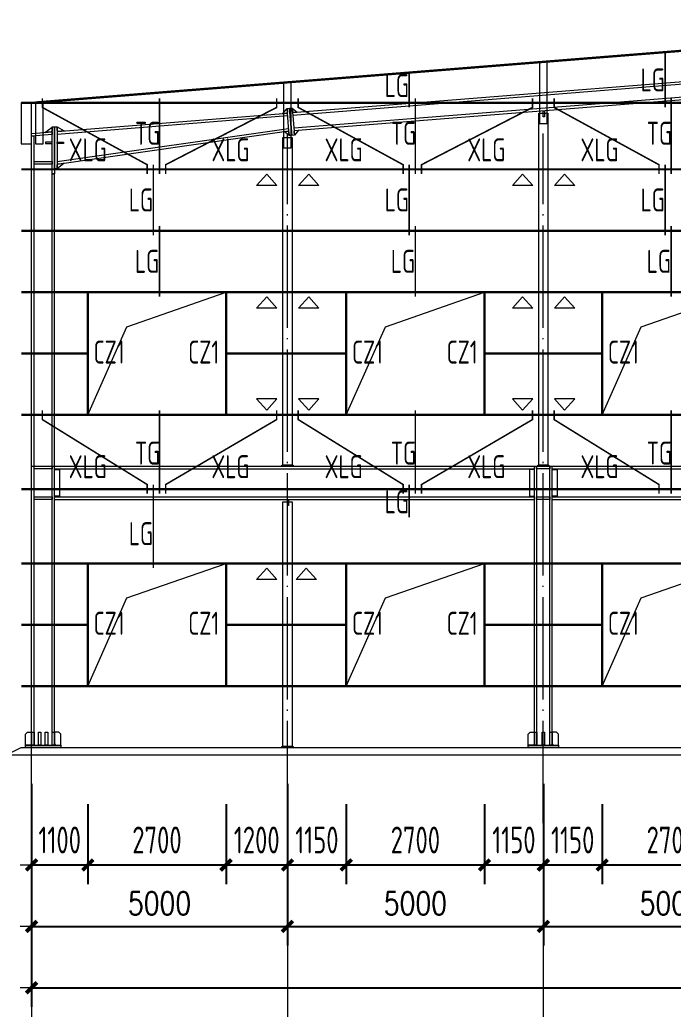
# Model space of a CAD drawing. Header units: millimetres. Extents: x 19781 to 898973, y -947928 to -267362.
# Drawn here: x 443252 to 456020, y -761933 to -742597 of the extents above; entities that cross this region are included whole.
import ezdxf

# ---------------------------------------------------------------- set-up
doc = ezdxf.new("R2010")
doc.units = ezdxf.units.MM
doc.header["$LTSCALE"] = 100
doc.linetypes.add('DOTE', pattern=[2.42, 2, -0.2, 0.02, -0.2])
doc.layers.get('0').update_dxf_attribs({"lineweight": 18})
for name, color, linetype, lineweight in [('11000', 4, 'Continuous', 18), ('130', 253, 'Continuous', 18), ('14', 2, 'Continuous', 18), ('AXIS', 3, 'Continuous', 18), ('DOTE', 1, 'DOTE', 18), ('PUB_DIM', 3, 'Continuous', 18), ('数字', 3, 'Continuous', 20), ('构件号', 1, 'Continuous', 18), ('系杆支撑', 2, 'Continuous', 18)]:
    doc.layers.add(name, color=color, linetype=linetype, lineweight=lineweight)
doc.styles.add('dim_font', font='simplex.shx', dxfattribs={"width": 0.8, "bigfont": 'gbcbig.shx'})
doc.styles.add('TSSD_REIN', font='tssdeng.shx', dxfattribs={"width": 0.7, "bigfont": 'hztxt.shx'})
doc.dimstyles.new('DIMN150', dxfattribs={"dimscale": 1.5, "dimtxt": 300, "dimasz": 1, "dimexe": 250, "dimexo": 300, "dimgap": 150, "dimtad": 1, "dimdec": 0, "dimzin": 0, "dimdsep": 46, "dimtxsty": 'dim_font', "dimblk": '_CAXARROW', "dimcen": 0.09, "dimdle": 2, "dimclrt": 7, "dimadec": 0, "dimazin": 0, "dimtfac": 1, "dimtdec": 0, "dimtix": 1, "dimtmove": 2, "dimatfit": 3, "dimfxl": 1, "dimtolj": 1, "dimtzin": 0, "dimarcsym": 0})

# ---------------------------------------------------------------- blocks, each defined once
blk = doc.blocks.new('_DIMX')
blk.add_line((-150, 0), (150, 0))
blk.add_lwpolyline([(-70, -70, 50, 50, 0), (70, 70, 50, 50, 0)], format="xyseb")
blk = doc.blocks.new('*X854')
at = {"layer": 'AXIS', "color": 0, "lineweight": -2, "transparency": 16777216}
for p, q in [((443482, -758727), (443482, -761889)), ((483482, -758727), (483482, -761889)), ((443483, -761514), (483480, -761514))]:
    blk.add_line(p, q, dxfattribs=at)
at = {"layer": 'AXIS', "color": 0, "lineweight": -2, "transparency": 16777216, "xscale": 1.5, "yscale": 1.5, "zscale": 1.5, "rotation": 180}
blk.add_blockref('_DIMX', (443482, -761514), dxfattribs=at)
at = {"layer": 'AXIS', "color": 0, "lineweight": -2, "transparency": 16777216, "xscale": 1.5, "yscale": 1.5, "zscale": 1.5}
blk.add_blockref('_DIMX', (483482, -761514), dxfattribs=at)
at = {"layer": 'AXIS', "color": 7, "transparency": 16777216, "insert": (463482, -761064), "char_height": 450, "width": 4834.29, "attachment_point": 5, "style": 'dim_font'}
blk.add_mtext('40000', dxfattribs=at)
blk = doc.blocks.new('_CAXARROW')
blk.add_hatch(color=0).paths.add_polyline_path([(0, 0), (-1, 0.125), (-1, -0.125)], flags=0)
blk = doc.blocks.new('*X855')
at = {"layer": 'AXIS', "color": 0, "lineweight": -2, "transparency": 16777216}
for p, q in [((443482, -757527), (443482, -760689)), ((448482, -757527), (448482, -760689)), ((443483, -760314), (448480, -760314))]:
    blk.add_line(p, q, dxfattribs=at)
at = {"layer": 'AXIS', "color": 0, "lineweight": -2, "transparency": 16777216, "xscale": 1.5, "yscale": 1.5, "zscale": 1.5, "rotation": 180}
blk.add_blockref('_DIMX', (443482, -760314), dxfattribs=at)
at = {"layer": 'AXIS', "color": 0, "lineweight": -2, "transparency": 16777216, "xscale": 1.5, "yscale": 1.5, "zscale": 1.5}
blk.add_blockref('_DIMX', (448482, -760314), dxfattribs=at)
at = {"layer": 'AXIS', "color": 7, "transparency": 16777216, "insert": (445982, -759864), "char_height": 450, "width": 3805.71, "attachment_point": 5, "style": 'dim_font'}
blk.add_mtext('5000', dxfattribs=at)
blk = doc.blocks.new('*X856')
at = {"layer": 'AXIS', "color": 0, "lineweight": -2, "transparency": 16777216}
for p, q in [((448482, -757527), (448482, -760689)), ((453482, -757527), (453482, -760689)), ((448483, -760314), (453480, -760314))]:
    blk.add_line(p, q, dxfattribs=at)
at = {"layer": 'AXIS', "color": 0, "lineweight": -2, "transparency": 16777216, "xscale": 1.5, "yscale": 1.5, "zscale": 1.5, "rotation": 180}
blk.add_blockref('_DIMX', (448482, -760314), dxfattribs=at)
at = {"layer": 'AXIS', "color": 0, "lineweight": -2, "transparency": 16777216, "xscale": 1.5, "yscale": 1.5, "zscale": 1.5}
blk.add_blockref('_DIMX', (453482, -760314), dxfattribs=at)
at = {"layer": 'AXIS', "color": 7, "transparency": 16777216, "insert": (450982, -759864), "char_height": 450, "width": 3805.71, "attachment_point": 5, "style": 'dim_font'}
blk.add_mtext('5000', dxfattribs=at)
blk = doc.blocks.new('*X857')
at = {"layer": 'AXIS', "color": 0, "lineweight": -2, "transparency": 16777216}
for p, q in [((453482, -757527), (453482, -760689)), ((458482, -757527), (458482, -760689)), ((453483, -760314), (458480, -760314))]:
    blk.add_line(p, q, dxfattribs=at)
at = {"layer": 'AXIS', "color": 0, "lineweight": -2, "transparency": 16777216, "xscale": 1.5, "yscale": 1.5, "zscale": 1.5, "rotation": 180}
blk.add_blockref('_DIMX', (453482, -760314), dxfattribs=at)
at = {"layer": 'AXIS', "color": 0, "lineweight": -2, "transparency": 16777216, "xscale": 1.5, "yscale": 1.5, "zscale": 1.5}
blk.add_blockref('_DIMX', (458482, -760314), dxfattribs=at)
at = {"layer": 'AXIS', "color": 7, "transparency": 16777216, "insert": (455982, -759864), "char_height": 450, "width": 3805.71, "attachment_point": 5, "style": 'dim_font'}
blk.add_mtext('5000', dxfattribs=at)
blk = doc.blocks.new('*X877')
at = {"layer": 'AXIS', "color": 0, "lineweight": -2, "transparency": 16777216}
for p, q in [((454632, -757927), (454632, -759489)), ((457332, -757927), (457332, -759489)), ((454633, -759114), (457330, -759114))]:
    blk.add_line(p, q, dxfattribs=at)
at = {"layer": 'AXIS', "color": 0, "lineweight": -2, "transparency": 16777216, "xscale": 1.5, "yscale": 1.5, "zscale": 1.5, "rotation": 180}
blk.add_blockref('_DIMX', (454632, -759114), dxfattribs=at)
at = {"layer": 'AXIS', "color": 0, "lineweight": -2, "transparency": 16777216, "xscale": 1.5, "yscale": 1.5, "zscale": 1.5}
blk.add_blockref('_DIMX', (457332, -759114), dxfattribs=at)
at = {"layer": 'AXIS', "color": 7, "transparency": 16777216, "insert": (455982, -758626), "char_height": 525, "width": 3885, "attachment_point": 5, "style": 'TSSD_REIN'}
blk.add_mtext('2700', dxfattribs=at)
blk = doc.blocks.new('*X878')
at = {"layer": 'AXIS', "color": 0, "lineweight": -2, "transparency": 16777216}
for p, q in [((453482, -757927), (453482, -759489)), ((454632, -757927), (454632, -759489)), ((453480, -759114), (453479, -759114)), ((453482, -759114), (454632, -759114)), ((454633, -759114), (454635, -759114))]:
    blk.add_line(p, q, dxfattribs=at)
at = {"layer": 'AXIS', "color": 0, "lineweight": -2, "transparency": 16777216, "xscale": 1.5, "yscale": 1.5, "zscale": 1.5}
blk.add_blockref('_DIMX', (453482, -759114), dxfattribs=at)
at = {"layer": 'AXIS', "color": 0, "lineweight": -2, "transparency": 16777216, "xscale": 1.5, "yscale": 1.5, "zscale": 1.5, "rotation": 180}
blk.add_blockref('_DIMX', (454632, -759114), dxfattribs=at)
at = {"layer": 'AXIS', "color": 7, "transparency": 16777216, "insert": (454057, -758626), "char_height": 525, "width": 3727.5, "attachment_point": 5, "style": 'TSSD_REIN'}
blk.add_mtext('1150', dxfattribs=at)
blk = doc.blocks.new('*X879')
at = {"layer": 'AXIS', "color": 0, "lineweight": -2, "transparency": 16777216}
for p, q in [((447282, -757927), (447282, -759489)), ((448482, -757927), (448482, -759489)), ((447280, -759114), (447279, -759114)), ((447282, -759114), (448482, -759114)), ((448483, -759114), (448485, -759114))]:
    blk.add_line(p, q, dxfattribs=at)
at = {"layer": 'AXIS', "color": 0, "lineweight": -2, "transparency": 16777216, "xscale": 1.5, "yscale": 1.5, "zscale": 1.5}
blk.add_blockref('_DIMX', (447282, -759114), dxfattribs=at)
at = {"layer": 'AXIS', "color": 0, "lineweight": -2, "transparency": 16777216, "xscale": 1.5, "yscale": 1.5, "zscale": 1.5, "rotation": 180}
blk.add_blockref('_DIMX', (448482, -759114), dxfattribs=at)
at = {"layer": 'AXIS', "color": 7, "transparency": 16777216, "insert": (447882, -758626), "char_height": 525, "width": 3727.5, "attachment_point": 5, "style": 'TSSD_REIN'}
blk.add_mtext('1200', dxfattribs=at)
blk = doc.blocks.new('*X880')
at = {"layer": 'AXIS', "color": 0, "lineweight": -2, "transparency": 16777216}
for p, q in [((444582, -757927), (444582, -759489)), ((447282, -757927), (447282, -759489)), ((444583, -759114), (447280, -759114))]:
    blk.add_line(p, q, dxfattribs=at)
at = {"layer": 'AXIS', "color": 0, "lineweight": -2, "transparency": 16777216, "xscale": 1.5, "yscale": 1.5, "zscale": 1.5, "rotation": 180}
blk.add_blockref('_DIMX', (444582, -759114), dxfattribs=at)
at = {"layer": 'AXIS', "color": 0, "lineweight": -2, "transparency": 16777216, "xscale": 1.5, "yscale": 1.5, "zscale": 1.5}
blk.add_blockref('_DIMX', (447282, -759114), dxfattribs=at)
at = {"layer": 'AXIS', "color": 7, "transparency": 16777216, "insert": (445932, -758626), "char_height": 525, "width": 3885, "attachment_point": 5, "style": 'TSSD_REIN'}
blk.add_mtext('2700', dxfattribs=at)
blk = doc.blocks.new('*X881')
at = {"layer": 'AXIS', "color": 0, "lineweight": -2, "transparency": 16777216}
for p, q in [((443482, -757927), (443482, -759489)), ((444582, -757927), (444582, -759489)), ((443480, -759114), (443479, -759114)), ((443482, -759114), (444582, -759114)), ((444583, -759114), (444585, -759114))]:
    blk.add_line(p, q, dxfattribs=at)
at = {"layer": 'AXIS', "color": 0, "lineweight": -2, "transparency": 16777216, "xscale": 1.5, "yscale": 1.5, "zscale": 1.5}
blk.add_blockref('_DIMX', (443482, -759114), dxfattribs=at)
at = {"layer": 'AXIS', "color": 0, "lineweight": -2, "transparency": 16777216, "xscale": 1.5, "yscale": 1.5, "zscale": 1.5, "rotation": 180}
blk.add_blockref('_DIMX', (444582, -759114), dxfattribs=at)
at = {"layer": 'AXIS', "color": 7, "transparency": 16777216, "insert": (444032, -758626), "char_height": 525, "width": 3727.5, "attachment_point": 5, "style": 'TSSD_REIN'}
blk.add_mtext('1100', dxfattribs=at)
blk = doc.blocks.new('*X1877')
at = {"layer": 'AXIS', "color": 0, "lineweight": -2, "transparency": 16777216}
for p, q in [((452332, -757927), (452332, -759489)), ((453482, -757927), (453482, -759489)), ((452330, -759114), (452329, -759114)), ((452332, -759114), (453482, -759114)), ((453483, -759114), (453485, -759114))]:
    blk.add_line(p, q, dxfattribs=at)
at = {"layer": 'AXIS', "color": 0, "lineweight": -2, "transparency": 16777216, "xscale": 1.5, "yscale": 1.5, "zscale": 1.5}
blk.add_blockref('_DIMX', (452332, -759114), dxfattribs=at)
at = {"layer": 'AXIS', "color": 0, "lineweight": -2, "transparency": 16777216, "xscale": 1.5, "yscale": 1.5, "zscale": 1.5, "rotation": 180}
blk.add_blockref('_DIMX', (453482, -759114), dxfattribs=at)
at = {"layer": 'AXIS', "color": 7, "transparency": 16777216, "insert": (452907, -758626), "char_height": 525, "width": 3727.5, "attachment_point": 5, "style": 'TSSD_REIN'}
blk.add_mtext('1150', dxfattribs=at)
blk = doc.blocks.new('*X1878')
at = {"layer": 'AXIS', "color": 0, "lineweight": -2, "transparency": 16777216}
for p, q in [((449632, -757927), (449632, -759489)), ((452332, -757927), (452332, -759489)), ((449633, -759114), (452330, -759114))]:
    blk.add_line(p, q, dxfattribs=at)
at = {"layer": 'AXIS', "color": 0, "lineweight": -2, "transparency": 16777216, "xscale": 1.5, "yscale": 1.5, "zscale": 1.5, "rotation": 180}
blk.add_blockref('_DIMX', (449632, -759114), dxfattribs=at)
at = {"layer": 'AXIS', "color": 0, "lineweight": -2, "transparency": 16777216, "xscale": 1.5, "yscale": 1.5, "zscale": 1.5}
blk.add_blockref('_DIMX', (452332, -759114), dxfattribs=at)
at = {"layer": 'AXIS', "color": 7, "transparency": 16777216, "insert": (450982, -758626), "char_height": 525, "width": 3885, "attachment_point": 5, "style": 'TSSD_REIN'}
blk.add_mtext('2700', dxfattribs=at)
blk = doc.blocks.new('*X1879')
at = {"layer": 'AXIS', "color": 0, "lineweight": -2, "transparency": 16777216}
for p, q in [((448482, -757927), (448482, -759489)), ((449632, -757927), (449632, -759489)), ((448480, -759114), (448479, -759114)), ((448482, -759114), (449632, -759114)), ((449633, -759114), (449635, -759114))]:
    blk.add_line(p, q, dxfattribs=at)
at = {"layer": 'AXIS', "color": 0, "lineweight": -2, "transparency": 16777216, "xscale": 1.5, "yscale": 1.5, "zscale": 1.5}
blk.add_blockref('_DIMX', (448482, -759114), dxfattribs=at)
at = {"layer": 'AXIS', "color": 0, "lineweight": -2, "transparency": 16777216, "xscale": 1.5, "yscale": 1.5, "zscale": 1.5, "rotation": 180}
blk.add_blockref('_DIMX', (449632, -759114), dxfattribs=at)
at = {"layer": 'AXIS', "color": 7, "transparency": 16777216, "insert": (449057, -758626), "char_height": 525, "width": 3727.5, "attachment_point": 5, "style": 'TSSD_REIN'}
blk.add_mtext('1150', dxfattribs=at)

msp = doc.modelspace()

# ---------------------------------------------------------------- linework, layer by layer
at = {"layer": '11000', "ltscale": 100}
msp.add_lwpolyline([(443281.71, -756819.53), (483681.71, -756819.53), (483981.71, -756969.53), (442981.71, -756969.53)], close=True, dxfattribs=at)
at = {"layer": '130'}
for p, q in [((448581.39, -744411.55), (458382.02, -743627.5)), ((448585.37, -744461.39), (458386.01, -743677.34)), ((448605.31, -744710.6), (458405.94, -743926.55)), ((448609.3, -744760.44), (458409.93, -743976.39)), ((443981.71, -744779.53), (448481.71, -744419.53)), ((448391.99, -744426.7), (448474.53, -744329.82)), ((448461.77, -744421.12), (448391.99, -744426.7)), ((448480.11, -744399.59), (448461.77, -744421.12)), ((448474.53, -744329.82), (448524.37, -744325.83)), ((448516.87, -744859.12), (448474.53, -744329.82)), ((448474.53, -744329.82), (448480.11, -744399.59)), ((448524.37, -744325.83), (448574.21, -744321.84)), ((448524.37, -744325.83), (448566.71, -744855.14)), ((448566.71, -744855.14), (448524.37, -744325.83)), ((448574.21, -744321.84), (448616.56, -744851.15)), ((448579.79, -744391.62), (448574.21, -744321.84)), ((448574.21, -744321.84), (448671.1, -744404.38)), ((448601.32, -744409.96), (448579.79, -744391.62)), ((448671.1, -744404.38), (448601.32, -744409.96)), ((443981.71, -744829.69), (448485.69, -744469.37)), ((443481.71, -744819.53), (443881.71, -744787.53)), ((443742.15, -744798.69), (443881.71, -744697.53)), ((443861.77, -744789.12), (443742.15, -744798.69)), ((443881.71, -744767.53), (443861.77, -744789.12)), ((443881.71, -745607.47), (443881.71, -744689.37)), ((443881.71, -744689.37), (443931.71, -744689.37)), ((443881.71, -744697.53), (443881.71, -744767.53)), ((443881.71, -744787.53), (443881.71, -744837.69)), ((443931.71, -744689.37), (443931.71, -745607.47)), ((443931.71, -745507.47), (443931.71, -744689.37)), ((443931.71, -744689.37), (443981.71, -744689.37)), ((443981.71, -744689.37), (443981.71, -745507.47)), ((443981.71, -744759.53), (443981.71, -744689.53)), ((443981.71, -744689.53), (444121.26, -744768.36)), ((443981.71, -745366.96), (448505.62, -744718.47)), ((444001.64, -744777.93), (443981.71, -744759.53)), ((443981.71, -745417.47), (448509.62, -744768.41)), ((444121.26, -744768.36), (444001.64, -744777.93)), ((448420.53, -744781.18), (448489.82, -744771.25)), ((448516.79, -744858.13), (448420.53, -744781.18)), ((448489.82, -744771.25), (448511.21, -744788.35)), ((448511.21, -744788.35), (448516.79, -744858.13)), ((448610.89, -744780.37), (448629.24, -744758.84)), ((448616.48, -744850.15), (448610.89, -744780.37)), ((448699.01, -744753.26), (448616.48, -744850.15)), ((448629.24, -744758.84), (448699.01, -744753.26)), ((443481.71, -744869.69), (443481.71, -744819.53)), ((443881.71, -744837.69), (443481.71, -744869.69)), ((443481.71, -744869.69), (443531.71, -744865.69)), ((443481.71, -751319.53), (443481.71, -744869.69)), ((443531.71, -751319.53), (443531.71, -744865.69)), ((443881.71, -744989.69), (443756.71, -744989.69)), ((443756.71, -744989.69), (443756.71, -745014.69)), ((443881.71, -745014.69), (443881.71, -744989.69)), ((443981.71, -744989.69), (444106.71, -744989.69)), ((443981.71, -745014.69), (443981.71, -744989.69)), ((444106.71, -744989.69), (444106.71, -745014.69)), ((448566.71, -744855.14), (448516.87, -744859.12)), ((448616.56, -744851.15), (448566.71, -744855.14)), ((443756.71, -745014.69), (443881.71, -745014.69)), ((444106.71, -745014.69), (443981.71, -745014.69)), ((443531.71, -745367.21), (443881.71, -745367.21)), ((443531.71, -745417.21), (443531.71, -745367.21)), ((443881.71, -745367.21), (443881.71, -745417.21)), ((443881.71, -745417.21), (443531.71, -745417.21)), ((443981.71, -745507.47), (443931.71, -745507.47)), ((444120.29, -745397.6), (443981.71, -745507.47)), ((443981.71, -745437.47), (444001.5, -745414.63)), ((443981.71, -745507.47), (443981.71, -745437.47)), ((444001.5, -745414.63), (444120.29, -745397.6)), ((443881.71, -751319.53), (443881.71, -745607.47)), ((443881.71, -745607.47), (443931.71, -745607.47)), ((443931.71, -745607.47), (443881.71, -745607.47)), ((443931.71, -751319.53), (443931.71, -745607.47)), ((443481.71, -756769.53), (443481.71, -751319.53)), ((443481.71, -751319.53), (443531.71, -751319.53)), ((443531.71, -756769.53), (443531.71, -751319.53)), ((443531.71, -751319.53), (443881.71, -751319.53)), ((443531.71, -751369.53), (443531.71, -751319.53)), ((443881.71, -751369.53), (443531.71, -751369.53)), ((443881.71, -756769.53), (443881.71, -751319.53)), ((443881.71, -751319.53), (443931.71, -751319.53)), ((443881.71, -751319.53), (443881.71, -751369.53)), ((443931.71, -756769.53), (443931.71, -751319.53)), ((443931.71, -751319.53), (453306.71, -751319.53)), ((443931.71, -751369.53), (453306.71, -751369.53)), ((453306.71, -756769.53), (453306.71, -751319.53)), ((453306.71, -751319.53), (453356.71, -751319.53)), ((453306.71, -751319.53), (453306.71, -751369.53)), ((453356.71, -756769.53), (453356.71, -751319.53)), ((453356.71, -751319.53), (453606.71, -751319.53)), ((453356.71, -751369.53), (453356.71, -751319.53)), ((453606.71, -751369.53), (453356.71, -751369.53)), ((453606.71, -756769.53), (453606.71, -751319.53)), ((453606.71, -751319.53), (453656.71, -751319.53)), ((453606.71, -751319.53), (453606.71, -751369.53)), ((453656.71, -756769.53), (453656.71, -751319.53)), ((453656.71, -751319.53), (463281.71, -751319.53)), ((453656.71, -751369.53), (463281.71, -751369.53)), ((443931.71, -751904.53), (443931.71, -751384.53)), ((443931.71, -751384.53), (444026.71, -751384.53)), ((444026.71, -751384.53), (444026.71, -751904.53)), ((453306.71, -751384.53), (453211.71, -751384.53)), ((453211.71, -751384.53), (453211.71, -751904.53)), ((453306.71, -751904.53), (453306.71, -751384.53)), ((453656.71, -751904.53), (453656.71, -751384.53)), ((453656.71, -751384.53), (453751.71, -751384.53)), ((453751.71, -751384.53), (453751.71, -751904.53)), ((443531.71, -751919.53), (443881.71, -751919.53)), ((443531.71, -751969.53), (443531.71, -751919.53)), ((443881.71, -751919.53), (443881.71, -751969.53)), ((444026.71, -751904.53), (443931.71, -751904.53)), ((443931.71, -751919.53), (453306.71, -751919.53)), ((453211.71, -751904.53), (453306.71, -751904.53)), ((453306.71, -751919.53), (453306.71, -751969.53)), ((453356.71, -751919.53), (453606.71, -751919.53)), ((453356.71, -751969.53), (453356.71, -751919.53)), ((453606.71, -751919.53), (453606.71, -751969.53)), ((453751.71, -751904.53), (453656.71, -751904.53)), ((453656.71, -751919.53), (463281.71, -751919.53)), ((443881.71, -751969.53), (443531.71, -751969.53)), ((443931.71, -751969.53), (453306.71, -751969.53)), ((453606.71, -751969.53), (453356.71, -751969.53)), ((453656.71, -751969.53), (463281.71, -751969.53)), ((443361.71, -756559.53), (443401.71, -756519.53)), ((443361.71, -756769.53), (443361.71, -756559.53)), ((443401.71, -756519.53), (443481.71, -756519.53)), ((443481.71, -756519.53), (443481.71, -756749.53)), ((443481.71, -756769.53), (443481.71, -756519.53)), ((443481.71, -756519.53), (443531.71, -756519.53)), ((443531.71, -756519.53), (443531.71, -756769.53)), ((443615.04, -756769.53), (443615.04, -756519.53)), ((443615.04, -756519.53), (443665.04, -756519.53)), ((443665.04, -756519.53), (443665.04, -756769.53)), ((443748.37, -756769.53), (443748.37, -756519.53)), ((443748.37, -756519.53), (443798.37, -756519.53)), ((443798.37, -756519.53), (443798.37, -756769.53)), ((443881.71, -756769.53), (443881.71, -756519.53)), ((443881.71, -756519.53), (443931.71, -756519.53)), ((443931.71, -756519.53), (443931.71, -756749.53)), ((444011.71, -756519.53), (443931.71, -756519.53)), ((443931.71, -756519.53), (443931.71, -756769.53)), ((444051.71, -756559.53), (444011.71, -756519.53)), ((444051.71, -756769.53), (444051.71, -756559.53)), ((453186.71, -756559.53), (453226.71, -756519.53)), ((453186.71, -756769.53), (453186.71, -756559.53)), ((453226.71, -756519.53), (453306.71, -756519.53)), ((453306.71, -756519.53), (453306.71, -756749.53)), ((453306.71, -756769.53), (453306.71, -756519.53)), ((453306.71, -756519.53), (453356.71, -756519.53)), ((453356.71, -756519.53), (453356.71, -756769.53)), ((453456.71, -756769.53), (453456.71, -756519.53)), ((453456.71, -756519.53), (453506.71, -756519.53)), ((453506.71, -756519.53), (453506.71, -756769.53)), ((453606.71, -756769.53), (453606.71, -756519.53)), ((453606.71, -756519.53), (453656.71, -756519.53)), ((453656.71, -756519.53), (453656.71, -756749.53)), ((453736.71, -756519.53), (453656.71, -756519.53)), ((453656.71, -756519.53), (453656.71, -756769.53)), ((453776.71, -756559.53), (453736.71, -756519.53)), ((453776.71, -756769.53), (453776.71, -756559.53)), ((443361.71, -756819.53), (443361.71, -756769.53)), ((443361.71, -756769.53), (444051.71, -756769.53)), ((443461.71, -756769.53), (443361.71, -756769.53)), ((443481.71, -756749.53), (443461.71, -756769.53)), ((443531.71, -756769.53), (443481.71, -756769.53)), ((443665.04, -756769.53), (443615.04, -756769.53)), ((443798.37, -756769.53), (443748.37, -756769.53)), ((443931.71, -756769.53), (443881.71, -756769.53)), ((443931.71, -756749.53), (443951.71, -756769.53)), ((443951.71, -756769.53), (444051.71, -756769.53)), ((444051.71, -756769.53), (444051.71, -756819.53)), ((453186.71, -756819.53), (453186.71, -756769.53)), ((453186.71, -756769.53), (453776.71, -756769.53)), ((453286.71, -756769.53), (453186.71, -756769.53)), ((453306.71, -756749.53), (453286.71, -756769.53)), ((453356.71, -756769.53), (453306.71, -756769.53)), ((453506.71, -756769.53), (453456.71, -756769.53)), ((453656.71, -756769.53), (453606.71, -756769.53)), ((453656.71, -756749.53), (453676.71, -756769.53)), ((453676.71, -756769.53), (453776.71, -756769.53)), ((453776.71, -756769.53), (453776.71, -756819.53)), ((444051.71, -756819.53), (443361.71, -756819.53)), ((453776.71, -756819.53), (453186.71, -756819.53))]:
    msp.add_line(p, q, dxfattribs=at)
for points in [[(453501.71, -744374.53), (453501.71, -744491.53), (453481.71, -744491.53), (453481.71, -744374.53)], [(453391.71, -744424.53), (453571.71, -744424.53), (453571.71, -751299.53), (453391.71, -751299.53)], [(448391.71, -744900.53), (448571.71, -744900.53), (448571.71, -751299.53), (448391.71, -751299.53)], [(448371.71, -751299.53), (448591.71, -751299.53), (448591.71, -751319.53), (448371.71, -751319.53)], [(453371.71, -751299.53), (453591.71, -751299.53), (453591.71, -751319.53), (453371.71, -751319.53)], [(448391.71, -752019.53), (448571.71, -752019.53), (448571.71, -756799.53), (448391.71, -756799.53)], [(448501.71, -751969.53), (448501.71, -752086.53), (448481.71, -752086.53), (448481.71, -751969.53)], [(448371.71, -756799.53), (448591.71, -756799.53), (448591.71, -756819.53), (448371.71, -756819.53)]]:
    msp.add_lwpolyline(points, close=True, dxfattribs=at)
at = {"layer": '14', "ltscale": 100}
for p, q in [((445346.21, -748594.53), (447281.71, -747919.53)), ((450396.21, -748594.53), (452331.71, -747919.53)), ((455396.21, -748594.53), (457331.71, -747919.53)), ((444581.71, -750319.53), (445346.21, -748594.53)), ((449631.71, -750319.53), (450396.21, -748594.53)), ((454631.71, -750319.53), (455396.21, -748594.53)), ((445346.21, -753894.53), (447281.71, -753219.53)), ((450396.21, -753894.53), (452331.71, -753219.53)), ((455396.21, -753894.53), (457331.71, -753219.53)), ((444581.71, -755619.53), (445346.21, -753894.53)), ((449631.71, -755619.53), (450396.21, -753894.53)), ((454631.71, -755619.53), (455396.21, -753894.53))]:
    msp.add_line(p, q, dxfattribs=at)
for points in [[(453406.71, -743425.53), (453406.71, -744624.53), (453556.71, -744624.53), (453556.71, -743413.53)], [(448406.71, -743825.53), (448406.71, -745100.53), (448556.71, -745100.53), (448556.71, -743813.53)], [(443559.71, -744213.29), (443559.71, -745019.53), (443709.71, -745019.53), (443709.71, -744201.29)]]:
    msp.add_lwpolyline(points, dxfattribs=at)
msp.add_lwpolyline([(443481.71, -745019.53), (443481.71, -744219.53), (443281.71, -744219.53), (443281.71, -745019.53)], close=True, dxfattribs=at)
at = {"layer": 'AXIS'}
for p, q in [((443481.71, -758298.53), (443481.71, -762885.53)), ((448481.71, -758298.53), (448481.71, -762885.53)), ((453481.71, -758298.53), (453481.71, -762885.53))]:
    msp.add_line(p, q, dxfattribs=at)
at = {"layer": 'DOTE', "linetype": 'DOTE', "ltscale": 10}
for p, q in [((443481.71, -758298.53), (443481.71, -744819.53)), ((448481.71, -758298.53), (448481.71, -744819.53)), ((453481.71, -758298.53), (453481.71, -744819.53))]:
    msp.add_line(p, q, dxfattribs=at)
at = {"layer": 'PUB_DIM', "color": 6, "linetype": 'Continuous'}
for points in [[(447879.7, -745835.53), (448078.05, -745612.91), (448276.41, -745835.53)], [(448699.7, -745835.53), (448898.05, -745612.91), (449096.41, -745835.53)], [(452879.7, -745835.53), (453078.05, -745612.91), (453276.41, -745835.53)], [(453699.7, -745835.53), (453898.05, -745612.91), (454096.41, -745835.53)], [(447879.7, -748235.53), (448078.05, -748012.91), (448276.41, -748235.53)], [(448699.7, -748235.53), (448898.05, -748012.91), (449096.41, -748235.53)], [(452879.7, -748235.53), (453078.05, -748012.91), (453276.41, -748235.53)], [(453699.7, -748235.53), (453898.05, -748012.91), (454096.41, -748235.53)], [(447879.7, -750003.53), (448078.05, -750226.15), (448276.41, -750003.53)], [(448699.7, -750003.53), (448898.05, -750226.15), (449096.41, -750003.53)], [(452879.7, -750003.53), (453078.05, -750226.15), (453276.41, -750003.53)], [(453699.7, -750003.53), (453898.05, -750226.15), (454096.41, -750003.53)], [(447879.7, -753535.53), (448078.05, -753312.91), (448276.41, -753535.53)], [(448649.7, -753535.53), (448848.05, -753312.91), (449046.41, -753535.53)]]:
    msp.add_lwpolyline(points, close=True, dxfattribs=at)
at = {"layer": '构件号'}
for points in [[(463481.71, -742619.54, 45, 45, 0), (443559.71, -744213.29, 45, 45, 0)], [(483681.71, -744219.53, 45, 45, 0), (443281.71, -744219.53, 45, 45, 0)], [(483681.71, -745519.53, 45, 45, 0), (443281.71, -745519.53, 45, 45, 0)], [(483681.71, -746719.53, 45, 45, 0), (443281.71, -746719.53, 45, 45, 0)], [(483681.71, -747919.53, 45, 45, 0), (443281.71, -747919.53, 45, 45, 0)], [(444581.71, -750319.53, 45, 45, 0), (444581.71, -747919.53, 45, 45, 0)], [(447281.71, -750319.53, 45, 45, 0), (447281.71, -747919.53, 45, 45, 0)], [(449631.71, -750319.53, 45, 45, 0), (449631.71, -747919.53, 45, 45, 0)], [(452331.71, -750319.53, 45, 45, 0), (452331.71, -747919.53, 45, 45, 0)], [(454631.71, -750319.53, 45, 45, 0), (454631.71, -747919.53, 45, 45, 0)], [(444581.71, -749119.53, 45, 45, 0), (443281.71, -749119.53, 45, 45, 0)], [(449631.71, -749119.53, 45, 45, 0), (447281.71, -749119.53, 45, 45, 0)], [(454631.71, -749119.53, 45, 45, 0), (452331.71, -749119.53, 45, 45, 0)], [(483681.71, -750319.53, 45, 45, 0), (443281.71, -750319.53, 45, 45, 0)], [(483681.71, -751769.53, 45, 45, 0), (443281.71, -751769.53, 45, 45, 0)], [(448911.71, -753219.53, 45, 45, 0), (443281.71, -753219.53, 45, 45, 0)], [(444581.71, -755619.53, 45, 45, 0), (444581.71, -753219.53, 45, 45, 0)], [(447281.71, -755619.53, 45, 45, 0), (447281.71, -753219.53, 45, 45, 0)], [(458051.71, -753219.53, 45, 45, 0), (448911.71, -753219.53, 45, 45, 0)], [(449631.71, -755619.53, 45, 45, 0), (449631.71, -753219.53, 45, 45, 0)], [(452331.71, -755619.53, 45, 45, 0), (452331.71, -753219.53, 45, 45, 0)], [(454631.71, -755619.53, 45, 45, 0), (454631.71, -753219.53, 45, 45, 0)], [(444581.71, -754419.53, 45, 45, 0), (443281.71, -754419.53, 45, 45, 0)], [(448911.71, -754419.53, 45, 45, 0), (447281.71, -754419.53, 45, 45, 0)], [(449631.71, -754419.53, 45, 45, 0), (448911.71, -754419.53, 45, 45, 0)], [(454631.71, -754419.53, 45, 45, 0), (452331.71, -754419.53, 45, 45, 0)], [(448911.71, -755619.53, 45, 45, 0), (443281.71, -755619.53, 45, 45, 0)], [(458051.71, -755619.53, 45, 45, 0), (448911.71, -755619.53, 45, 45, 0)]]:
    msp.add_lwpolyline(points, format="xyseb", dxfattribs=at)
at = {"layer": '系杆支撑'}
for points in [[(455861.71, -744309.69, 30, 30, 0), (455861.71, -743229.13, 30, 30, 0)], [(450861.71, -744309.69, 30, 30, 0), (450861.71, -743629.13, 30, 30, 0)], [(443691.82, -744129.71, 30, 30, 0), (443691.82, -744309.34, 30, 30, 0), (445741.71, -745429.36, 30, 30, 0), (445741.71, -745609.69, 30, 30, 0)], [(445981.71, -745609.69, 30, 30, 0), (445981.71, -744129.71, 30, 30, 0)], [(448271.59, -744129.71, 30, 30, 0), (448271.59, -744309.34, 30, 30, 0), (446101.71, -745429.36, 30, 30, 0), (446101.71, -745609.69, 30, 30, 0)], [(448691.82, -744129.71, 30, 30, 0), (448691.82, -744309.34, 30, 30, 0), (450741.71, -745429.36, 30, 30, 0), (450741.71, -745609.69, 30, 30, 0)], [(450981.71, -745609.69, 30, 30, 0), (450981.71, -744129.71, 30, 30, 0)], [(453271.59, -744129.71, 30, 30, 0), (453271.59, -744309.34, 30, 30, 0), (451101.71, -745429.36, 30, 30, 0), (451101.71, -745609.69, 30, 30, 0)], [(453691.82, -744129.71, 30, 30, 0), (453691.82, -744309.34, 30, 30, 0), (455741.71, -745429.36, 30, 30, 0), (455741.71, -745609.69, 30, 30, 0)], [(455981.71, -745609.69, 30, 30, 0), (455981.71, -744129.71, 30, 30, 0)], [(445861.71, -746809.69, 30, 30, 0), (445861.71, -745429.71, 30, 30, 0)], [(450861.71, -746809.69, 30, 30, 0), (450861.71, -745429.71, 30, 30, 0)], [(455861.71, -746809.69, 30, 30, 0), (455861.71, -745429.71, 30, 30, 0)], [(445981.71, -748009.69, 30, 30, 0), (445981.71, -746629.71, 30, 30, 0)], [(450981.71, -748009.69, 30, 30, 0), (450981.71, -746629.71, 30, 30, 0)], [(455981.71, -748009.69, 30, 30, 0), (455981.71, -746629.71, 30, 30, 0)], [(443691.82, -750229.71, 30, 30, 0), (443691.82, -750409.34, 30, 30, 0), (445741.71, -751679.36, 30, 30, 0), (445741.71, -751859.69, 30, 30, 0)], [(445981.71, -751859.69, 30, 30, 0), (445981.71, -750229.71, 30, 30, 0)], [(448271.59, -750229.71, 30, 30, 0), (448271.59, -750409.34, 30, 30, 0), (446101.71, -751679.36, 30, 30, 0), (446101.71, -751859.69, 30, 30, 0)], [(448691.82, -750229.71, 30, 30, 0), (448691.82, -750409.34, 30, 30, 0), (450741.71, -751679.36, 30, 30, 0), (450741.71, -751859.69, 30, 30, 0)], [(450981.71, -751859.69, 30, 30, 0), (450981.71, -750229.71, 30, 30, 0)], [(453271.59, -750229.71, 30, 30, 0), (453271.59, -750409.34, 30, 30, 0), (451101.71, -751679.36, 30, 30, 0), (451101.71, -751859.69, 30, 30, 0)], [(453691.82, -750229.71, 30, 30, 0), (453691.82, -750409.34, 30, 30, 0), (455741.71, -751679.36, 30, 30, 0), (455741.71, -751859.69, 30, 30, 0)], [(455981.71, -751859.69, 30, 30, 0), (455981.71, -750229.71, 30, 30, 0)], [(445861.71, -753309.69, 30, 30, 0), (445861.71, -751679.71, 30, 30, 0)], [(450861.71, -752319.53, 30, 30, 0), (450861.71, -751679.71, 30, 30, 0)]]:
    msp.add_lwpolyline(points, format="xyseb", dxfattribs=at)

# ---------------------------------------------------------------- texts
at = {"layer": '数字', "ltscale": 100, "style": 'TSSD_REIN', "width": 0.7}
for s, p in [('LG', (455383.08, -743997.3)), ('LG', (450383.08, -744109.16)), ('TG', (445503.08, -745040.3)), ('TG', (450503.08, -745040.3)), ('TG', (455503.08, -745040.3)), ('XLG', (444208.29, -745363.95)), ('XLG', (446996.29, -745363.95)), ('XLG', (449208.29, -745363.95)), ('XLG', (451996.29, -745363.95)), ('XLG', (454208.29, -745363.95)), ('LG', (445383.08, -746343.3)), ('LG', (450383.08, -746343.3)), ('LG', (455383.08, -746343.3)), ('LG', (445503.08, -747543.3)), ('LG', (450503.08, -747543.3)), ('LG', (455503.08, -747543.3)), ('CZ1', (444693.7, -749316.14)), ('CZ1', (446542.7, -749316.14)), ('CZ1', (449743.7, -749316.14)), ('CZ1', (451592.7, -749316.14)), ('CZ1', (454743.7, -749316.14)), ('TG', (445503.08, -751290.3)), ('TG', (450503.08, -751290.3)), ('TG', (455503.08, -751290.3)), ('XLG', (444208.29, -751555.95)), ('XLG', (446996.29, -751555.95)), ('XLG', (449208.29, -751555.95)), ('XLG', (451996.29, -751555.95)), ('XLG', (454208.29, -751555.95)), ('LG', (450383.08, -752242.3)), ('LG', (445383.08, -752865.3)), ('CZ1', (444693.7, -754616.14)), ('CZ1', (446542.7, -754616.14)), ('CZ1', (449743.7, -754616.14)), ('CZ1', (451592.7, -754616.14)), ('CZ1', (454743.7, -754616.14))]:
    msp.add_text(s, height=450, dxfattribs=at).set_placement(p)

# ---------------------------------------------------------------- dimensions: what is measured, and where the dimension line sits
at = {"layer": 'AXIS'}
for base, p1, p2, override, picture, middle in [((448481.71, -760313.53), (443481.71, -757076.53), (448481.71, -757076.53), {"dimsah": 1, "dimtzin": 0}, '*X855', (445981.71, -759863.53)), ((453481.71, -760313.53), (448481.71, -757076.53), (453481.71, -757076.53), {"dimsah": 1, "dimtzin": 0}, '*X856', (450981.71, -759863.53)), ((458481.71, -760313.53), (453481.71, -757076.53), (458481.71, -757076.53), {"dimsah": 1, "dimtzin": 0}, '*X857', (455981.71, -759863.53)), ((444581.71, -759113.53), (443481.71, -757476.53), (444581.71, -757476.53), {"dimtxt": 350, "dimtxsty": 'TSSD_REIN', "dimsah": 1, "dimtzin": 0}, '*X881', (444031.71, -758626.03)), ((447281.71, -759113.53), (444581.71, -757476.53), (447281.71, -757476.53), {"dimtxt": 350, "dimtxsty": 'TSSD_REIN', "dimsah": 1, "dimtzin": 0}, '*X880', (445931.71, -758626.03)), ((448481.71, -759113.53), (447281.71, -757476.53), (448481.71, -757476.53), {"dimtxt": 350, "dimtxsty": 'TSSD_REIN', "dimsah": 1, "dimtzin": 0}, '*X879', (447881.71, -758626.03)), ((449631.71, -759113.53), (448481.71, -757476.53), (449631.71, -757476.53), {"dimtxt": 350, "dimtxsty": 'TSSD_REIN', "dimsah": 1, "dimtzin": 0}, '*X1879', (449056.71, -758626.03)), ((452331.71, -759113.53), (449631.71, -757476.53), (452331.71, -757476.53), {"dimtxt": 350, "dimtxsty": 'TSSD_REIN', "dimsah": 1, "dimtzin": 0}, '*X1878', (450981.71, -758626.03)), ((453481.71, -759113.53), (452331.71, -757476.53), (453481.71, -757476.53), {"dimtxt": 350, "dimtxsty": 'TSSD_REIN', "dimsah": 1, "dimtzin": 0}, '*X1877', (452906.71, -758626.03)), ((454631.71, -759113.53), (453481.71, -757476.53), (454631.71, -757476.53), {"dimtxt": 350, "dimtxsty": 'TSSD_REIN', "dimsah": 1, "dimtzin": 0}, '*X878', (454056.71, -758626.03)), ((457331.71, -759113.53), (454631.71, -757476.53), (457331.71, -757476.53), {"dimtxt": 350, "dimtxsty": 'TSSD_REIN', "dimsah": 1, "dimtzin": 0}, '*X877', (455981.71, -758626.03)), ((483481.71, -761513.53), (443481.71, -758276.53), (483481.71, -758276.53), {"dimsah": 1, "dimtzin": 0}, '*X854', (463481.71, -761063.53))]:
    dim = msp.add_linear_dim(base=base, p1=p1, p2=p2, dimstyle='DIMN150', override=override, dxfattribs=at)
    dim.commit()
    dim.dimension.update_dxf_attribs({"geometry": picture, "text_midpoint": middle})

doc.saveas('drawing.dxf')
